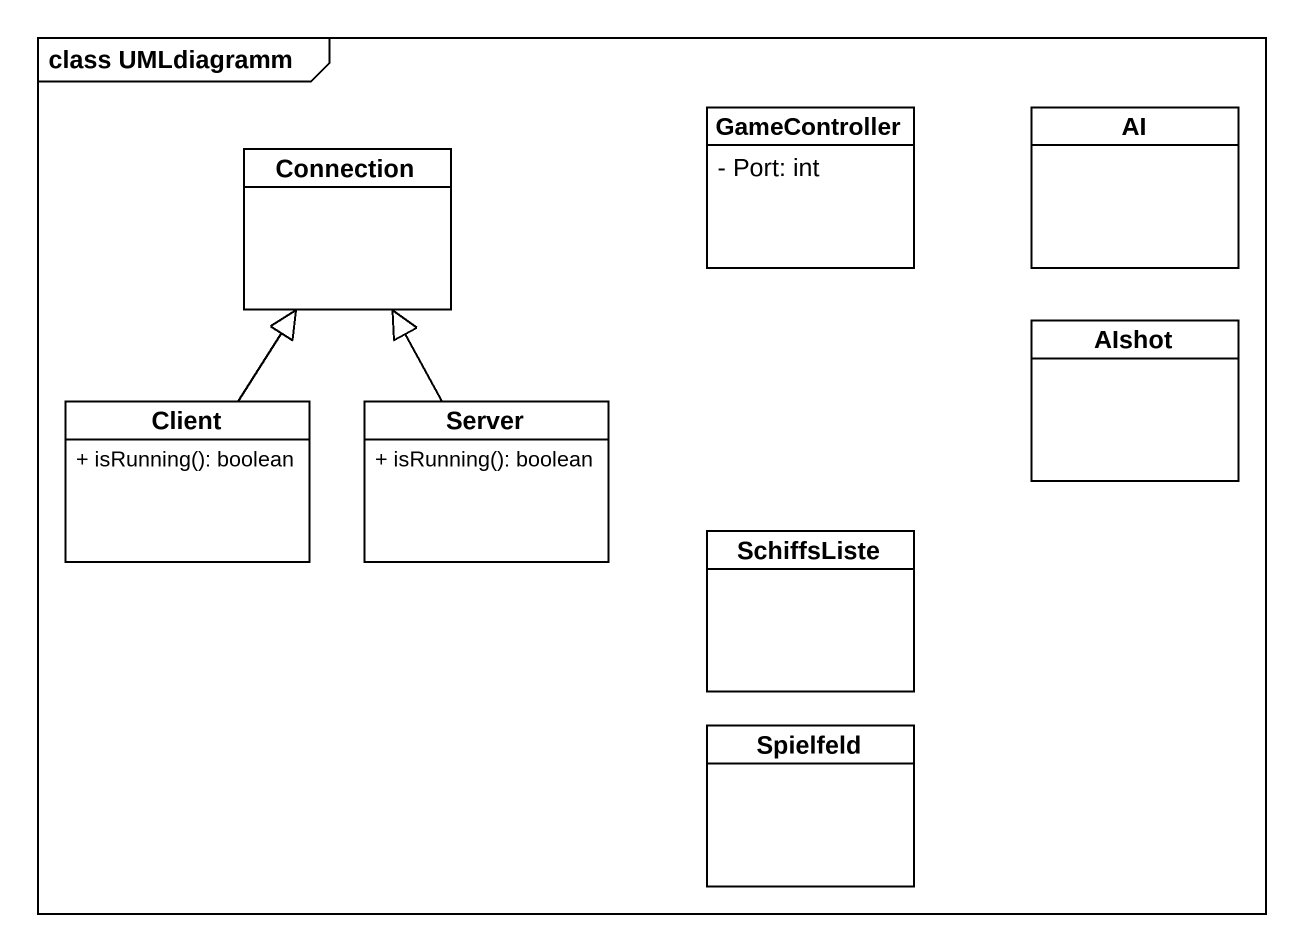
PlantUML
@startuml
mainframe class UMLdiagramm
hide circle
hide empty members
skinparam classAttributeIconSize 0
class Connection
class GameController {
  - Port: int
}
class AI
class Client {
  + isRunning(): boolean
}
class Server {
  + isRunning(): boolean
}
class AIshot
class SchiffsListe
class Spielfeld
Client -up-|> Connection
Server -up-|> Connection
@enduml
